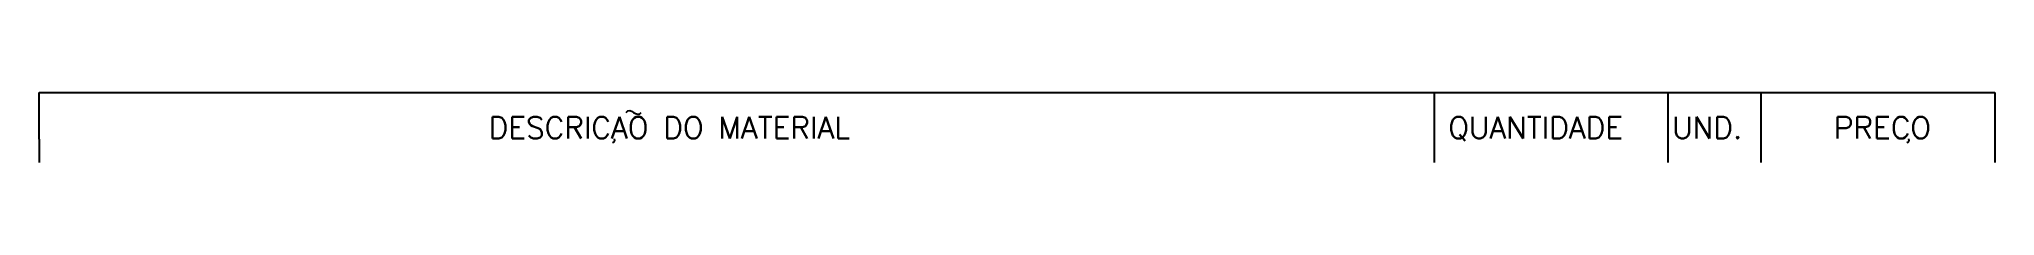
# Model space of a CAD drawing. Extents: x 0 to 0.126, y 0 to 0.005.
import ezdxf

# ---------------------------------------------------------------- set-up
doc = ezdxf.new("R2010")
doc.units = 0
doc.header["$MEASUREMENT"] = 0
doc.layers.add('LISTA-MATERIAL', color=7, linetype='CONTINUOUS')
doc.styles.add('ROMANS', font='ROMANS.SHX', dxfattribs={"height": 0.032})

msp = doc.modelspace()

# ---------------------------------------------------------------- linework, layer by layer
at = {"layer": 'LISTA-MATERIAL'}
for p, q in [((0, 0.0045), (0.0148, 0.0045)), ((0, 0.0015), (0, 0.0045)), ((0.0148, 0.0045), (0.1256, 0.0045)), ((0.0896, 0.0045), (0.0896, 0)), ((0.1046, 0.0045), (0.1046, 0)), ((0.1106, 0), (0.1106, 0.0045)), ((0.1256, 0.0045), (0.1256, 0)), ((0, 0.0015), (0, 0))]:
    msp.add_line(p, q, dxfattribs=at)
for points in [[(0.03769, 0.00322), (0.0378, 0.00332), (0.03793, 0.00333), (0.03805, 0.00329), (0.03818, 0.00322), (0.03831, 0.00314), (0.03844, 0.0031), (0.03856, 0.00311), (0.03867, 0.00322)], [(0.03693, 0.00152), (0.03694, 0.00148), (0.03695, 0.00145), (0.03695, 0.00142), (0.03695, 0.00139), (0.03693, 0.00137), (0.03691, 0.00134), (0.03688, 0.0013), (0.03683, 0.00126)], [(0.12005, 0.00152), (0.12006, 0.00148), (0.12007, 0.00145), (0.12007, 0.00142), (0.12007, 0.00139), (0.12005, 0.00137), (0.12003, 0.00134), (0.12, 0.0013), (0.11995, 0.00126)]]:
    msp.add_lwpolyline(points, dxfattribs=at)

# ---------------------------------------------------------------- texts
at = {"layer": 'LISTA-MATERIAL', "style": 'ROMANS'}
for s, p in [('DESCRICAO DO MATERIAL', (0.02887, 0.00154)), ('QUANTIDADE', (0.0905, 0.00154)), ('UND.', (0.10488, 0.00154)), ('PRECO', (0.11526, 0.00154))]:
    msp.add_text(s, height=0.0014, dxfattribs=at).set_placement(p)

doc.saveas('drawing.dxf')
